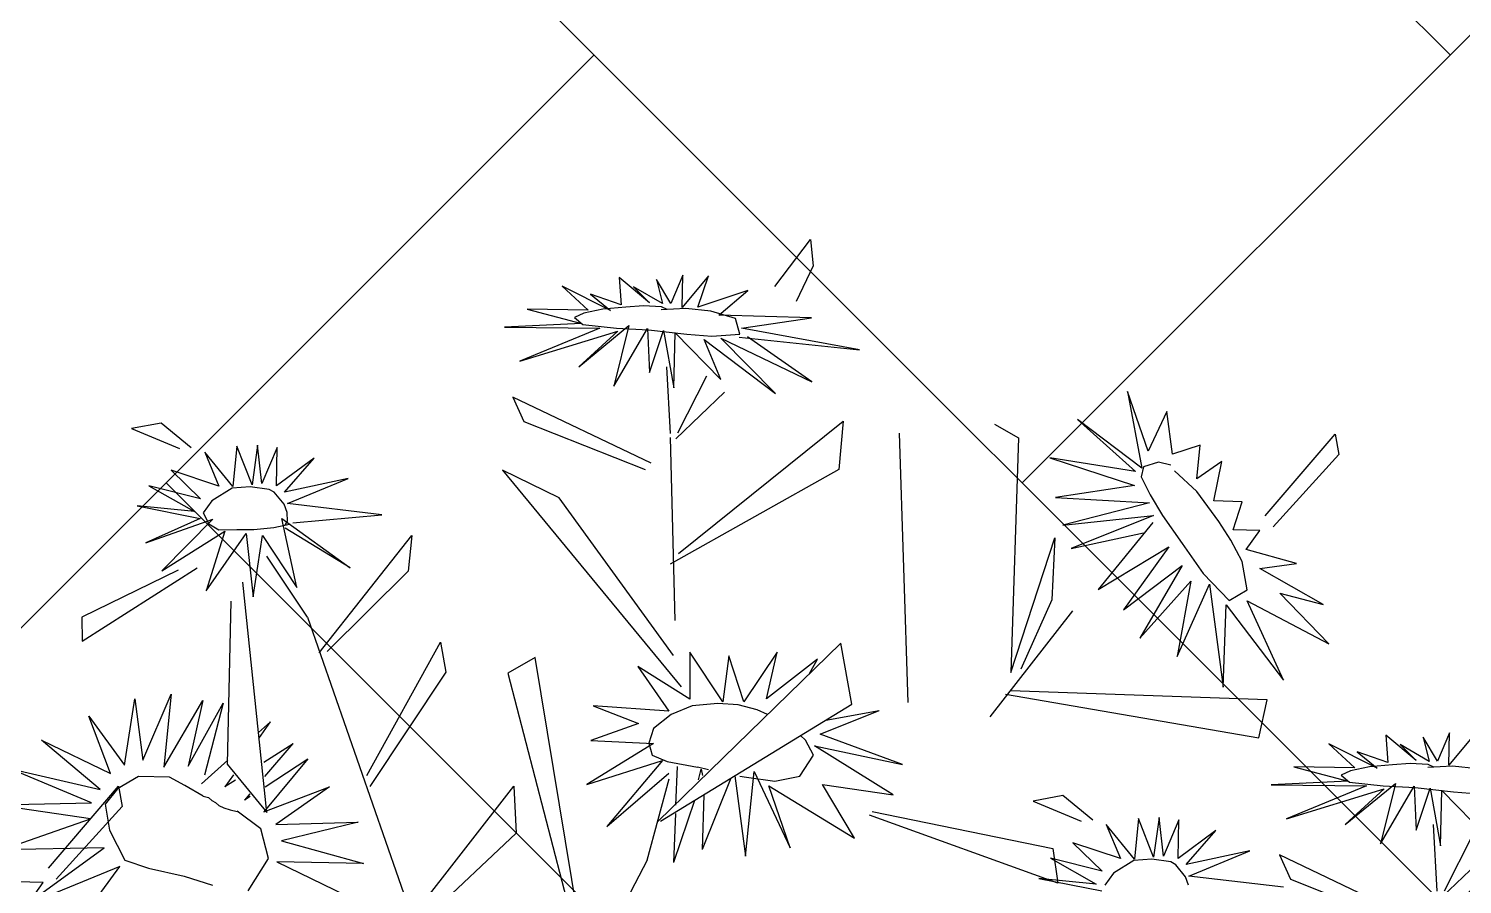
# Model space of a CAD drawing. Header units: millimetres. Extents: x -2729 to 15248, y -12439 to 5292.
# Drawn here: x 5777.5 to 5837.7, y -8413.8 to -8377.9 of the extents above; entities that cross this region are included whole.
import ezdxf

# ---------------------------------------------------------------- set-up
doc = ezdxf.new("R2010")
doc.units = ezdxf.units.MM

# ---------------------------------------------------------------- blocks, each defined once
blk = doc.blocks.new('aerysty')
at = {"color": 86, "linetype": 'Continuous'}
for p, q in [((-18.673, 3.321, 0.09), (-18.796, 2.225, 0.09)), ((-17.186, 1.346, 0.09), (-18.673, 3.321, 0.09)), ((-18.796, 2.225, 0.09), (-18.077, 0.72, 0.09)), ((-13.112, -4.802, 0.09), (-14.326, -2.398, 0.09)), ((-12.815, -4.82, 0.09), (-12.65, -2.023, 0.09)), ((-15.07, -3.094, 0.09), (-13.027, -5.053, 0.09)), ((-11.997, -6.073, 0.09), (-6.198, -3.302, 0.09)), ((-6.198, -3.302, 0.09), (-6.654, -4.328, 0.09)), ((-26.407, -4.424, 0.09), (-27.412, -4.991, 0.09)), ((-22.786, -16.103, 0.09), (-22.416, -4.804, 0.09)), ((-13.146, -9.856, 0.09), (-20.061, -4.295, 0.09)), ((-20.061, -4.295, 0.09), (-19.881, -6.332, 0.09)), ((-6.654, -4.328, 0.09), (-11.746, -6.339, 0.09)), ((7.306, -5.445, 0.09), (8.56, -4.411, 0.09)), ((9.813, -4.639, 0.09), (7.79, -5.475, 0.09)), ((8.56, -4.411, 0.09), (9.813, -4.639, 0.09)), ((-40.708, -4.827, 0.09), (-40.861, -5.681, 0.09)), ((-37.774, -8.266, 0.09), (-40.708, -4.827, 0.09)), ((-27.412, -4.991, 0.09), (-27.106, -14.852, 0.09)), ((-12.791, -4.994, 0.09), (-12.994, -12.668, 0.09)), ((-40.861, -5.681, 0.09), (-38.099, -8.726, 0.09)), ((-19.881, -6.332, 0.09), (-12.805, -10.305, 0.09)), ((-5.758, -6.366, 0.09), (-13.267, -15.458, 0.09)), ((-8.14, -7.533, 0.09), (-5.758, -6.366, 0.09)), ((-12.949, -14.137, 0.09), (-8.14, -7.533, 0.09)), ((-28.944, -9.197, 0.09), (-28.819, -11.794, 0.09)), ((-27.106, -14.852, 0.09), (-28.944, -9.197, 0.09)), ((1.928, -14.05, 0.09), (-1.965, -9.111, 0.09)), ((-1.965, -9.111, 0.09), (-1.804, -10.619, 0.09)), ((-1.804, -10.619, 0.09), (1.584, -13.982, 0.09)), ((11.872, -13.564, 0.09), (7.052, -10.475, 0.09)), ((7.847, -10.577, 0.09), (11.892, -12.557, 0.09)), ((4.121, -20.751, 0.09), (5.131, -11.086, 0.09)), ((-28.819, -11.794, 0.09), (-27.522, -14.708, 0.09)), ((5.64, -11.875, 0.09), (5.789, -18.72, 0.09)), ((-29.691, -12.256, 0.09), (-26.219, -16.712, 0.09)), ((2.413, -12.546, 0.09), (-5.296, -34.666, 0.09)), ((11.892, -12.557, 0.09), (11.872, -13.564, 0.09)), ((-20.425, -16.184, 0.09), (-19.964, -13.618, 0.09)), ((-19.964, -13.618, 0.09), (-12.285, -21.117, 0.09)), ((-3.17, -13.59, 0.09), (-3.389, -14.856, 0.09)), ((-0.079, -19.189, 0.09), (-3.17, -13.59, 0.09)), ((-9.159, -26.439, 0.09), (-7.143, -14.238, 0.09)), ((-7.143, -14.238, 0.09), (-5.988, -14.895, 0.09)), ((-5.988, -14.895, 0.09), (-9.233, -27.327, 0.09)), ((-3.389, -14.856, 0.09), (-0.207, -19.647, 0.09)), ((-37.864, -15.986, 0.09), (-27.091, -15.612, 0.09)), ((-37.511, -17.574, 0.09), (-37.864, -15.986, 0.09)), ((-26.883, -15.758, 0.09), (-37.511, -17.574, 0.09)), ((-12.409, -21.1, 0.09), (-20.425, -16.184, 0.09)), ((5.789, -18.72, 0.09), (4.121, -20.751, 0.09)), ((-6.243, -19.64, 0.09), (-6.342, -21.603, 0.09)), ((-2.125, -24.942, 0.09), (-6.243, -19.64, 0.09)), ((10.344, -19.653, 0.09), (10.192, -20.507, 0.09)), ((13.279, -23.091, 0.09), (10.344, -19.653, 0.09)), ((-30.543, -21.047, 0.09), (-29.289, -20.013, 0.09)), ((-28.036, -20.242, 0.09), (-30.059, -21.078, 0.09)), ((-29.289, -20.013, 0.09), (-28.036, -20.242, 0.09)), ((-29.086, -23.68, 0.09), (-21.172, -20.839, 0.09)), ((-21.282, -20.685, 0.09), (-28.87, -22.237, 0.09)), ((10.192, -20.507, 0.09), (12.953, -23.551, 0.09)), ((-45.3, -23.988, 0.09), (-46.515, -21.584, 0.09)), ((-45.004, -24.006, 0.09), (-44.838, -21.209, 0.09)), ((-6.342, -21.603, 0.09), (-2.365, -25.368, 0.09)), ((-28.87, -22.237, 0.09), (-29.086, -23.68, 0.09)), ((-47.259, -22.28, 0.09), (-45.215, -24.24, 0.09)), ((-44.185, -25.26, 0.09), (-38.387, -22.488, 0.09)), ((-38.387, -22.488, 0.09), (-38.843, -23.514, 0.09)), ((-11.841, -22.736, 0.09), (-6.716, -32.563, 0.09)), ((-38.843, -23.514, 0.09), (-43.935, -25.525, 0.09))]:
    blk.add_line(p, q, dxfattribs=at)
at = {"color": 221, "linetype": 'Continuous'}
for p, q in [((-13.317, 1.824, 0.09), (-12.813, 0.639, 0.09)), ((-13.3, 0.461, 0.09), (-13.317, 1.824, 0.09)), ((-14.398, 1.801, 0.09), (-13.3, 0.461, 0.09)), ((-13.948, 0.481, 0.09), (-14.398, 1.801, 0.09)), ((-12.813, 0.639, 0.09), (-12.22, 1.638, 0.09)), ((-12.22, 1.638, 0.09), (-12.473, 0.625, 0.09)), ((-12.473, 0.625, 0.09), (-11.251, 1.332, 0.09)), ((-11.925, 0.658, 0.09), (-10.65, 1.72, 0.09)), ((-11.251, 1.332, 0.09), (-11.925, 0.658, 0.09)), ((-10.65, 1.72, 0.09), (-10.74, 0.579, 0.09)), ((-10.284, 0.333, 0.09), (-8.262, 1.353, 0.09)), ((-8.262, 1.353, 0.09), (-9.356, 0.345, 0.09)), ((-16.047, 1.181, 0.09), (-13.948, 0.481, 0.09)), ((-14.835, 0.141, 0.09), (-16.047, 1.181, 0.09)), ((-10.74, 0.579, 0.09), (-9.448, 1.02, 0.09)), ((-9.448, 1.02, 0.09), (-10.284, 0.333, 0.09)), ((-18.722, 0.03, 0.09), (-14.835, 0.141, 0.09)), ((-15.787, -0.405, 0.09), (-18.722, 0.03, 0.09)), ((-9.356, 0.345, 0.09), (-6.789, 0.394, 0.09)), ((-6.789, 0.394, 0.09), (-9.07, -0.205, 0.09)), ((-20.736, -1.301, 0.09), (-15.787, -0.405, 0.09)), ((-13.008, -0.601, 0.09), (-14.925, -2.556, 0.09)), ((-12.941, -2.914, 0.09), (-13.008, -0.601, 0.09)), ((-12.506, -0.502, 0.09), (-12.941, -2.914, 0.09)), ((-11.925, -2.263, 0.09), (-12.506, -0.502, 0.09)), ((-11.842, -0.42, 0.09), (-11.925, -2.263, 0.09)), ((-10.434, -2.84, 0.09), (-11.842, -0.42, 0.09)), ((-11.051, -0.298, 0.09), (-10.434, -2.84, 0.09)), ((-8.954, -2.023, 0.09), (-11.051, -0.298, 0.09)), ((-10.589, -0.533, 0.09), (-8.954, -2.023, 0.09)), ((-6.483, -1.791, 0.09), (-10.589, -0.533, 0.09)), ((-5.834, -0.365, 0.09), (-9.839, -0.405, 0.09)), ((-9.839, -0.405, 0.09), (-6.483, -1.791, 0.09)), ((-9.07, -0.205, 0.09), (-5.834, -0.365, 0.09)), ((-15.693, -0.779, 0.09), (-20.736, -1.301, 0.09)), ((-18.732, -2.651, 0.09), (-16.042, -0.766, 0.09)), ((-14.914, -0.819, 0.09), (-18.732, -2.651, 0.09)), ((-17.216, -3.135, 0.09), (-14.914, -0.819, 0.09)), ((-14.215, -0.875, 0.09), (-17.216, -3.135, 0.09)), ((-14.925, -2.556, 0.09), (-14.215, -0.875, 0.09)), ((-32.861, -5.556, 0.09), (-31.988, -3.05, 0.09)), ((-31.988, -3.05, 0.09), (-32.587, -6.268, 0.09)), ((-33.878, -5.675, 0.09), (-33.636, -3.89, 0.09)), ((-33.636, -3.89, 0.09), (-32.861, -5.556, 0.09)), ((-32.587, -6.268, 0.09), (-29.885, -4.221, 0.09)), ((-29.885, -4.221, 0.09), (-32.327, -6.398, 0.09)), ((-35.039, -5.294, 0.09), (-33.878, -5.675, 0.09)), ((-34.905, -6.709, 0.09), (-35.039, -5.294, 0.09)), ((4.334, -6.944, 0.09), (4.523, -5.323, 0.09)), ((4.523, -5.323, 0.09), (4.75, -6.992, 0.09)), ((4.75, -6.992, 0.09), (5.383, -5.367, 0.09)), ((5.383, -5.367, 0.09), (5.556, -7.07, 0.09)), ((-35.948, -5.976, 0.09), (-34.905, -6.709, 0.09)), ((-35.617, -7.627, 0.09), (-35.948, -5.976, 0.09)), ((-32.327, -6.398, 0.09), (-28.725, -5.838, 0.09)), ((-28.725, -5.838, 0.09), (-32.288, -6.997, 0.09)), ((2.141, -5.869, 0.09), (3.719, -7.042, 0.09)), ((3.384, -7.299, 0.09), (2.141, -5.869, 0.09)), ((3.691, -5.428, 0.09), (4.334, -6.944, 0.09)), ((3.719, -7.042, 0.09), (3.691, -5.428, 0.09)), ((5.556, -7.07, 0.09), (6.737, -5.623, 0.09)), ((6.737, -5.623, 0.09), (6.136, -7.045, 0.09)), ((6.136, -7.045, 0.09), (8.146, -6.387, 0.09)), ((8.146, -6.387, 0.09), (6.913, -7.577, 0.09)), ((-32.288, -6.997, 0.09), (-28.968, -7.503, 0.09)), ((0.713, -6.723, 0.09), (3.384, -7.299, 0.09)), ((3.267, -7.779, 0.09), (0.713, -6.723, 0.09)), ((6.913, -7.577, 0.09), (9.085, -7.037, 0.09)), ((9.085, -7.037, 0.09), (7.157, -8.12, 0.09)), ((-36.801, -7.679, 0.09), (-35.617, -7.627, 0.09)), ((-36.428, -8.844, 0.09), (-36.801, -7.679, 0.09)), ((-28.968, -7.503, 0.09), (-32.911, -7.718, 0.09)), ((-32.911, -7.718, 0.09), (-29.274, -8.661, 0.09)), ((-0.704, -8.248, 0.09), (3.267, -7.779, 0.09)), ((-33.088, -8.254, 0.09), (-29.634, -9.642, 0.09)), ((-29.274, -8.661, 0.09), (-33.088, -8.254, 0.09)), ((3.031, -8.581, 0.09), (-0.704, -8.248, 0.09)), ((3.502, -8.403, 0.09), (0.632, -10.473, 0.09)), ((2.862, -11.304, 0.09), (3.502, -8.403, 0.09)), ((9.563, -7.883, 0.09), (6.921, -8.409, 0.09)), ((6.921, -8.409, 0.09), (9.207, -9.436, 0.09)), ((7.157, -8.12, 0.09), (9.563, -7.883, 0.09)), ((-37.549, -8.871, 0.09), (-36.428, -8.844, 0.09)), ((-36.977, -9.68, 0.09), (-37.549, -8.871, 0.09)), ((-33.057, -8.543, 0.09), (-30.762, -11.355, 0.09)), ((-29.634, -9.642, 0.09), (-32.66, -8.973, 0.09)), ((0.632, -10.473, 0.09), (3.364, -8.816, 0.09)), ((3.354, -8.686, 0.09), (3.26, -8.513, 0.09)), ((5.895, -8.941, 0.09), (6.664, -11.45, 0.09)), ((8.537, -10.602, 0.09), (5.895, -8.941, 0.09)), ((6.398, -8.44, 0.09), (8.537, -10.602, 0.09)), ((9.207, -9.436, 0.09), (6.398, -8.44, 0.09)), ((-33.722, -9.558, 0.09), (-31.827, -12.211, 0.09)), ((-30.762, -11.355, 0.09), (-33.722, -9.558, 0.09)), ((4.309, -9.124, 0.09), (2.862, -11.304, 0.09)), ((4.702, -11.693, 0.09), (4.309, -9.124, 0.09)), ((4.998, -9.04, 0.09), (4.702, -11.693, 0.09)), ((6.664, -11.45, 0.09), (4.998, -9.04, 0.09)), ((-39.082, -10.264, 0.09), (-36.977, -9.68, 0.09)), ((2.413, -12.546, 0.09), (4.127, -9.983, 0.09)), ((-40.202, -11.977, 0.09), (-37.539, -10.466, 0.09)), ((-37.539, -10.466, 0.09), (-39.082, -10.264, 0.09)), ((-34.291, -10.345, 0.09), (-32.511, -13.398, 0.09)), ((-31.827, -12.211, 0.09), (-34.291, -10.345, 0.09)), ((-35.435, -11.126, 0.09), (-36.012, -15.456, 0.09)), ((-34.075, -14.172, 0.09), (-35.435, -11.126, 0.09)), ((-34.652, -11.005, 0.09), (-34.075, -14.172, 0.09)), ((-32.511, -13.398, 0.09), (-34.652, -11.005, 0.09)), ((-40.445, -13.632, 0.09), (-38.379, -11.505, 0.09)), ((-37.021, -11.831, 0.09), (-40.445, -13.632, 0.09)), ((-38.379, -11.505, 0.09), (-40.202, -11.977, 0.09)), ((-38.54, -15.161, 0.09), (-37.021, -11.831, 0.09)), ((-36.127, -11.992, 0.09), (-38.54, -15.161, 0.09)), ((-36.012, -15.456, 0.09), (-36.127, -11.992, 0.09)), ((-18.992, -14.294, 0.09), (-16.851, -15.954, 0.09)), ((-18.653, -14.899, 0.09), (-18.992, -14.294, 0.09)), ((-17.294, -14.001, 0.09), (-15.896, -16.081, 0.09)), ((-16.851, -15.954, 0.09), (-17.294, -14.001, 0.09)), ((-15.896, -16.081, 0.09), (-15.27, -14.156, 0.09)), ((-15.27, -14.156, 0.09), (-15.014, -16.093, 0.09)), ((-15.014, -16.093, 0.09), (-13.632, -14.008, 0.09)), ((-13.632, -14.008, 0.09), (-13.625, -15.975, 0.09)), ((-13.625, -15.975, 0.09), (-11.445, -14.602, 0.09)), ((-11.445, -14.602, 0.09), (-12.754, -16.48, 0.09)), ((5.951, -16.155, 0.09), (6.733, -19.19, 0.09)), ((7.425, -18.811, 0.09), (5.951, -16.155, 0.09)), ((6.806, -16.048, 0.09), (7.425, -18.811, 0.09)), ((8.445, -18.854, 0.09), (6.806, -16.048, 0.09)), ((8.141, -15.782, 0.09), (8.445, -18.854, 0.09)), ((9.318, -18.555, 0.09), (8.141, -15.782, 0.09)), ((9.665, -15.976, 0.09), (9.318, -18.555, 0.09)), ((10.089, -18.767, 0.09), (9.665, -15.976, 0.09)), ((-19.331, -16.855, 0.09), (-21.582, -16.442, 0.09)), ((-19.105, -17.434, 0.09), (-21.582, -16.442, 0.09)), ((-12.754, -16.48, 0.09), (-9.57, -16.263, 0.09)), ((-9.57, -16.263, 0.09), (-11.478, -16.993, 0.09)), ((11.591, -16.709, 0.09), (10.089, -18.767, 0.09)), ((10.685, -19.115, 0.09), (11.591, -16.709, 0.09)), ((-46.587, -17.386, 0.09), (-45.489, -18.726, 0.09)), ((-45.506, -17.362, 0.09), (-45.002, -18.547, 0.09)), ((-45.489, -18.726, 0.09), (-45.506, -17.362, 0.09)), ((-22.554, -18.705, 0.09), (-19.105, -17.434, 0.09)), ((-11.478, -16.993, 0.09), (-9.473, -17.721, 0.09)), ((4.455, -17.646, 0.09), (3.968, -16.947, 0.09)), ((4.467, -17.397, 0.09), (3.968, -16.947, 0.09)), ((-45.002, -18.547, 0.09), (-44.408, -17.548, 0.09)), ((-44.408, -17.548, 0.09), (-44.661, -18.561, 0.09)), ((-44.661, -18.561, 0.09), (-43.439, -17.854, 0.09)), ((-44.114, -18.529, 0.09), (-42.839, -17.466, 0.09)), ((-43.439, -17.854, 0.09), (-44.114, -18.529, 0.09)), ((-42.839, -17.466, 0.09), (-42.928, -18.607, 0.09)), ((-42.473, -18.853, 0.09), (-40.451, -17.833, 0.09)), ((-40.451, -17.833, 0.09), (-41.544, -18.841, 0.09)), ((-18.863, -17.937, 0.09), (-22.554, -18.705, 0.09)), ((-22.171, -19.99, 0.09), (-18.863, -17.937, 0.09)), ((-9.473, -17.721, 0.09), (-12.107, -17.845, 0.09)), ((-12.107, -17.845, 0.09), (-9.315, -19.555, 0.09)), ((4.197, -19.233, 0.09), (3.01, -17.85, 0.09)), ((4.251, -18.642, 0.09), (3.01, -17.85, 0.09)), ((13.572, -17.723, 0.09), (10.685, -19.115, 0.09)), ((11.109, -19.788, 0.09), (13.572, -17.723, 0.09)), ((-42.928, -18.607, 0.09), (-41.637, -18.166, 0.09)), ((-41.637, -18.166, 0.09), (-42.473, -18.853, 0.09)), ((-12.488, -18.547, 0.09), (-10.155, -21.327, 0.09)), ((-9.315, -19.555, 0.09), (-12.488, -18.547, 0.09)), ((4.19, -19.667, 0.09), (2.393, -18.495, 0.09)), ((2.393, -18.495, 0.09), (4.249, -20.714, 0.09)), ((5.753, -18.553, 0.09), (6.859, -19.547, 0.09)), ((-41.544, -18.841, 0.09), (-38.978, -18.793, 0.09)), ((-38.978, -18.793, 0.09), (-41.259, -19.391, 0.09)), ((-16.331, -19.015, 0.09), (-17.845, -22.214, 0.09)), ((-15.975, -22.561, 0.09), (-16.331, -19.015, 0.09)), ((-15.527, -19.188, 0.09), (-15.975, -22.561, 0.09)), ((-14.108, -18.915, 0.09), (-14.16, -19.175, 0.09)), ((-13.991, -19.368, 0.09), (-14.108, -18.915, 0.09)), ((-13.048, -20.424, 0.09), (-13.115, -18.796, 0.09)), ((-10.155, -21.327, 0.09), (-12.753, -19.089, 0.09)), ((5.521, -19.172, 0.09), (5.874, -19.678, 0.09)), ((14.922, -18.908, 0.09), (11.109, -19.788, 0.09)), ((11.48, -20.343, 0.09), (14.922, -18.908, 0.09)), ((-45.196, -19.787, 0.09), (-47.114, -21.742, 0.09)), ((-45.13, -22.1, 0.09), (-45.196, -19.787, 0.09)), ((-44.695, -19.688, 0.09), (-45.13, -22.1, 0.09)), ((-44.114, -21.449, 0.09), (-44.695, -19.688, 0.09)), ((-44.03, -19.606, 0.09), (-44.114, -21.449, 0.09)), ((-42.622, -22.026, 0.09), (-44.03, -19.606, 0.09)), ((-41.142, -21.209, 0.09), (-43.24, -19.485, 0.09)), ((-43.24, -19.485, 0.09), (-42.622, -22.026, 0.09)), ((-42.777, -19.72, 0.09), (-41.142, -21.209, 0.09)), ((-38.671, -20.977, 0.09), (-42.777, -19.72, 0.09)), ((-38.022, -19.552, 0.09), (-42.027, -19.591, 0.09)), ((-42.027, -19.591, 0.09), (-38.671, -20.977, 0.09)), ((-41.259, -19.391, 0.09), (-38.022, -19.552, 0.09)), ((-19.206, -19.56, 0.09), (-22.171, -19.99, 0.09)), ((-20.543, -21.811, 0.09), (-19.206, -19.56, 0.09)), ((-16.955, -19.616, 0.09), (-20.543, -21.811, 0.09)), ((-17.845, -22.214, 0.09), (-16.955, -19.616, 0.09)), ((-15.358, -19.292, 0.09), (-14.146, -22.289, 0.09)), ((-11.841, -22.736, 0.09), (-12.762, -19.318, 0.09)), ((1.489, -19.665, 0.09), (3.744, -21.255, 0.09)), ((4.249, -20.714, 0.09), (1.489, -19.665, 0.09)), ((5.427, -19.392, 0.09), (5.874, -19.678, 0.09)), ((-14.224, -19.987, 0.09), (-14.146, -22.289, 0.09)), ((-13.823, -20.233, 0.09), (-12.948, -22.828, 0.09)), ((4.82, -20.078, 0.09), (5.053, -20.231, 0.09)), ((4.824, -19.963, 0.09), (5.053, -20.231, 0.09)), ((15.521, -20.437, 0.09), (11.48, -20.343, 0.09)), ((11.51, -21.019, 0.09), (15.521, -20.437, 0.09)), ((-34.158, -21.03, 0.09), (-33.515, -22.546, 0.09)), ((-34.13, -22.644, 0.09), (-34.158, -21.03, 0.09)), ((-33.515, -22.546, 0.09), (-33.326, -20.926, 0.09)), ((-33.326, -20.926, 0.09), (-33.099, -22.594, 0.09)), ((-33.099, -22.594, 0.09), (-32.466, -20.969, 0.09)), ((-32.466, -20.969, 0.09), (-32.293, -22.672, 0.09)), ((-13.033, -20.78, 0.09), (-12.948, -22.828, 0.09)), ((15.23, -22.32, 0.09), (11.51, -21.019, 0.09)), ((-35.708, -21.472, 0.09), (-34.13, -22.644, 0.09)), ((-34.465, -22.901, 0.09), (-35.708, -21.472, 0.09)), ((-32.293, -22.672, 0.09), (-31.112, -21.226, 0.09)), ((-31.112, -21.226, 0.09), (-31.713, -22.647, 0.09)), ((0.282, -21.157, 0.09), (3.502, -21.939, 0.09)), ((3.744, -21.255, 0.09), (0.282, -21.157, 0.09)), ((-31.713, -22.647, 0.09), (-29.703, -21.99, 0.09)), ((-29.703, -21.99, 0.09), (-30.936, -23.179, 0.09)), ((3.502, -21.939, 0.09), (0.055, -22.886, 0.09)), ((10.937, -22.232, 0.09), (15.23, -22.32, 0.09)), ((14.275, -24.661, 0.09), (10.937, -22.232, 0.09)), ((-37.136, -22.325, 0.09), (-34.465, -22.901, 0.09)), ((-34.582, -23.382, 0.09), (-37.136, -22.325, 0.09)), ((-30.936, -23.179, 0.09), (-28.764, -22.639, 0.09)), ((-28.764, -22.639, 0.09), (-30.692, -23.722, 0.09)), ((0.055, -22.886, 0.09), (3.702, -22.82, 0.09)), ((3.702, -22.82, 0.09), (0.319, -24.454, 0.09)), ((-38.553, -23.85, 0.09), (-34.582, -23.382, 0.09)), ((10.287, -23.015, 0.09), (14.275, -24.661, 0.09)), ((12.919, -26.641, 0.09), (10.287, -23.015, 0.09)), ((-28.286, -23.485, 0.09), (-30.928, -24.012, 0.09)), ((-30.692, -23.722, 0.09), (-28.286, -23.485, 0.09)), ((13.503, -23.697, 0.09), (14.625, -23.67, 0.09)), ((14.075, -24.505, 0.09), (13.503, -23.697, 0.09))]:
    blk.add_line(p, q, dxfattribs=at)
at = {"color": 50, "linetype": 'Continuous'}
for p, q in [((-15.719, -0.651, 0.09), (-15.536, 0.006, 0.09)), ((-15.536, 0.006, 0.09), (-14.493, 0.318, 0.09)), ((-14.493, 0.318, 0.09), (-13.442, 0.419, 0.09)), ((-13.442, 0.419, 0.09), (-12.412, 0.369, 0.09)), ((-12.672, 0.379, 0.09), (-12.43, 0.488, 0.09)), ((-12.43, 0.488, 0.09), (-11.674, 0.537, 0.09)), ((-11.674, 0.537, 0.09), (-10.925, 0.474, 0.09)), ((-10.925, 0.474, 0.09), (-9.965, 0.388, 0.09)), ((-9.965, 0.388, 0.09), (-9.168, 0.219, 0.09)), ((-9.168, 0.219, 0.09), (-8.782, 0.038, 0.09)), ((-8.782, 0.038, 0.09), (-9.132, -0.25, 0.09)), ((-11.886, -0.474, 0.09), (-13.488, -0.658, 0.09)), ((-10.542, -0.409, 0.09), (-11.886, -0.474, 0.09)), ((-9.132, -0.25, 0.09), (-10.542, -0.409, 0.09)), ((-14.541, -0.74, 0.09), (-15.719, -0.651, 0.09)), ((-13.488, -0.658, 0.09), (-14.541, -0.74, 0.09)), ((-33.801, -6.141, 0.09), (-33.294, -6.012, 0.09)), ((-33.294, -6.012, 0.09), (-32.657, -6.203, 0.09)), ((-34.904, -7.24, 0.09), (-33.961, -6.374, 0.09)), ((-32.657, -6.203, 0.09), (-32.567, -6.628, 0.09)), ((-32.567, -6.628, 0.09), (-32.945, -7.38, 0.09)), ((3.821, -7.305, 0.09), (4.03, -7.188, 0.09)), ((4.03, -7.188, 0.09), (4.821, -7.077, 0.09)), ((4.821, -7.077, 0.09), (5.577, -7.128, 0.09)), ((5.577, -7.128, 0.09), (6.435, -7.664, 0.09)), ((-35.825, -8.496, 0.09), (-34.904, -7.24, 0.09)), ((-32.945, -7.38, 0.09), (-33.452, -8.252, 0.09)), ((3.281, -8.16, 0.09), (3.407, -7.809, 0.09)), ((3.407, -7.809, 0.09), (3.821, -7.305, 0.09)), ((6.435, -7.664, 0.09), (6.797, -8.168, 0.09)), ((-33.452, -8.252, 0.09), (-34.282, -9.42, 0.09)), ((3.26, -8.513, 0.09), (3.281, -8.16, 0.09)), ((6.797, -8.168, 0.09), (6.567, -8.637, 0.09)), ((-36.329, -9.288, 0.09), (-35.825, -8.496, 0.09)), ((3.838, -8.779, 0.09), (3.181, -8.639, 0.09)), ((4.67, -8.875, 0.09), (3.838, -8.779, 0.09)), ((5.389, -8.869, 0.09), (4.67, -8.875, 0.09)), ((6.142, -8.891, 0.09), (5.389, -8.869, 0.09)), ((6.567, -8.637, 0.09), (6.142, -8.891, 0.09)), ((-36.801, -10.178, 0.09), (-36.329, -9.288, 0.09)), ((-34.282, -9.42, 0.09), (-35.17, -10.684, 0.09)), ((-37.016, -11.369, 0.09), (-36.801, -10.178, 0.09)), ((-35.17, -10.684, 0.09), (-36.262, -11.822, 0.09)), ((-36.262, -11.822, 0.09), (-37.016, -11.369, 0.09)), ((-16.452, -16.415, 0.09), (-15.652, -16.213, 0.09)), ((-15.652, -16.213, 0.09), (-14.799, -16.157, 0.09)), ((-14.799, -16.157, 0.09), (-13.733, -16.254, 0.09)), ((-16.893, -16.617, 0.09), (-16.452, -16.415, 0.09)), ((-13.733, -16.254, 0.09), (-12.847, -16.627, 0.09)), ((-12.847, -16.627, 0.09), (-12.108, -17.202, 0.09)), ((-12.108, -17.202, 0.09), (-11.906, -17.819, 0.09)), ((-18.826, -18.316, 0.09), (-18.487, -17.687, 0.09)), ((-18.279, -17.5, 0.09), (-18.487, -17.687, 0.09)), ((-11.906, -17.819, 0.09), (-12.045, -18.322, 0.09)), ((-44.618, -18.698, 0.09), (-43.862, -18.65, 0.09)), ((-43.862, -18.65, 0.09), (-43.114, -18.712, 0.09)), ((-18.248, -19.204, 0.09), (-18.826, -18.316, 0.09)), ((-12.679, -18.592, 0.09), (-13.953, -18.831, 0.09)), ((-12.045, -18.322, 0.09), (-12.679, -18.592, 0.09)), ((-46.682, -18.868, 0.09), (-45.631, -18.767, 0.09)), ((-45.631, -18.767, 0.09), (-44.601, -18.817, 0.09)), ((-44.86, -18.807, 0.09), (-44.618, -18.698, 0.09)), ((-43.114, -18.712, 0.09), (-42.154, -18.798, 0.09)), ((-42.154, -18.798, 0.09), (-41.357, -18.967, 0.09)), ((-41.357, -18.967, 0.09), (-40.971, -19.148, 0.09)), ((-40.971, -19.148, 0.09), (-41.32, -19.436, 0.09)), ((-17.205, -19.415, 0.09), (-18.248, -19.204, 0.09)), ((-16.015, -19.242, 0.09), (-17.205, -19.415, 0.09)), ((-15.727, -19.2, 0.09), (-16.015, -19.242, 0.09)), ((-14.41, -18.945, 0.09), (-13.953, -18.831, 0.09)), ((8.207, -19.266, 0.09), (9.499, -19.246, 0.09)), ((9.499, -19.246, 0.09), (10.379, -19.76, 0.09)), ((-45.677, -19.844, 0.09), (-46.729, -19.926, 0.09)), ((-44.075, -19.66, 0.09), (-45.677, -19.844, 0.09)), ((-42.73, -19.596, 0.09), (-44.075, -19.66, 0.09)), ((-41.32, -19.436, 0.09), (-42.73, -19.596, 0.09)), ((6.783, -20.059, 0.09), (7.556, -19.618, 0.09)), ((7.556, -19.618, 0.09), (8.207, -19.266, 0.09)), ((10.379, -19.76, 0.09), (10.898, -20.403, 0.09)), ((6.125, -20.451, 0.09), (5.924, -20.55, 0.09)), ((6.27, -20.326, 0.09), (6.125, -20.451, 0.09)), ((6.419, -20.243, 0.09), (6.27, -20.326, 0.09)), ((6.566, -20.121, 0.09), (6.419, -20.243, 0.09)), ((6.783, -20.059, 0.09), (6.566, -20.121, 0.09)), ((10.898, -20.403, 0.09), (10.724, -21.5, 0.09)), ((4.367, -21.431, 0.09), (5.36, -20.692, 0.09)), ((5.365, -20.713, 0.09), (5.36, -20.692, 0.09)), ((5.649, -20.634, 0.09), (5.365, -20.713, 0.09)), ((5.924, -20.55, 0.09), (5.649, -20.634, 0.09)), ((4.044, -22.681, 0.09), (4.367, -21.431, 0.09)), ((10.724, -21.5, 0.09), (10.078, -22.755, 0.09)), ((-34.028, -22.907, 0.09), (-33.819, -22.791, 0.09)), ((-33.819, -22.791, 0.09), (-33.028, -22.679, 0.09)), ((-33.028, -22.679, 0.09), (-32.272, -22.731, 0.09)), ((-32.272, -22.731, 0.09), (-31.414, -23.267, 0.09)), ((4.893, -24.04, 0.09), (4.044, -22.681, 0.09)), ((10.078, -22.755, 0.09), (9.086, -23.092, 0.09)), ((-34.568, -23.762, 0.09), (-34.442, -23.411, 0.09)), ((-34.442, -23.411, 0.09), (-34.028, -22.907, 0.09)), ((-31.414, -23.267, 0.09), (-31.052, -23.77, 0.09)), ((7.577, -23.43, 0.09), (6.393, -23.803, 0.09)), ((9.086, -23.092, 0.09), (7.577, -23.43, 0.09))]:
    blk.add_line(p, q, dxfattribs=at)

msp = doc.modelspace()

# ---------------------------------------------------------------- hatches: boundary and pattern name
at = {"true_color": 0x57574c}
h = msp.add_hatch(dxfattribs=at)
h.set_pattern_fill('AR-HBONE', color=251, scale=0.25)
h.set_pattern_definition([(45, (-0.0007, -12635.68), (4e-15, 35.921024), [76.2, -25.4]), (135, (17.96, -12617.72), (4e-15, 35.921024), [76.2, -25.4])])
h.paths.add_polyline_path([(5991.418, -8471.869), (5991.418, -8044.928), (5353.986, -8044.928), (5310.535, -8044.928), (5310.535, -8806.052), (5830.213, -8806.052), (5830.213, -8471.869)])

# ---------------------------------------------------------------- block references
at = {"xscale": -1, "rotation": 359.9521494520801}
msp.add_blockref('aerysty', (5791.669, -8390.07, 0.022), dxfattribs=at)

doc.saveas('drawing.dxf')
